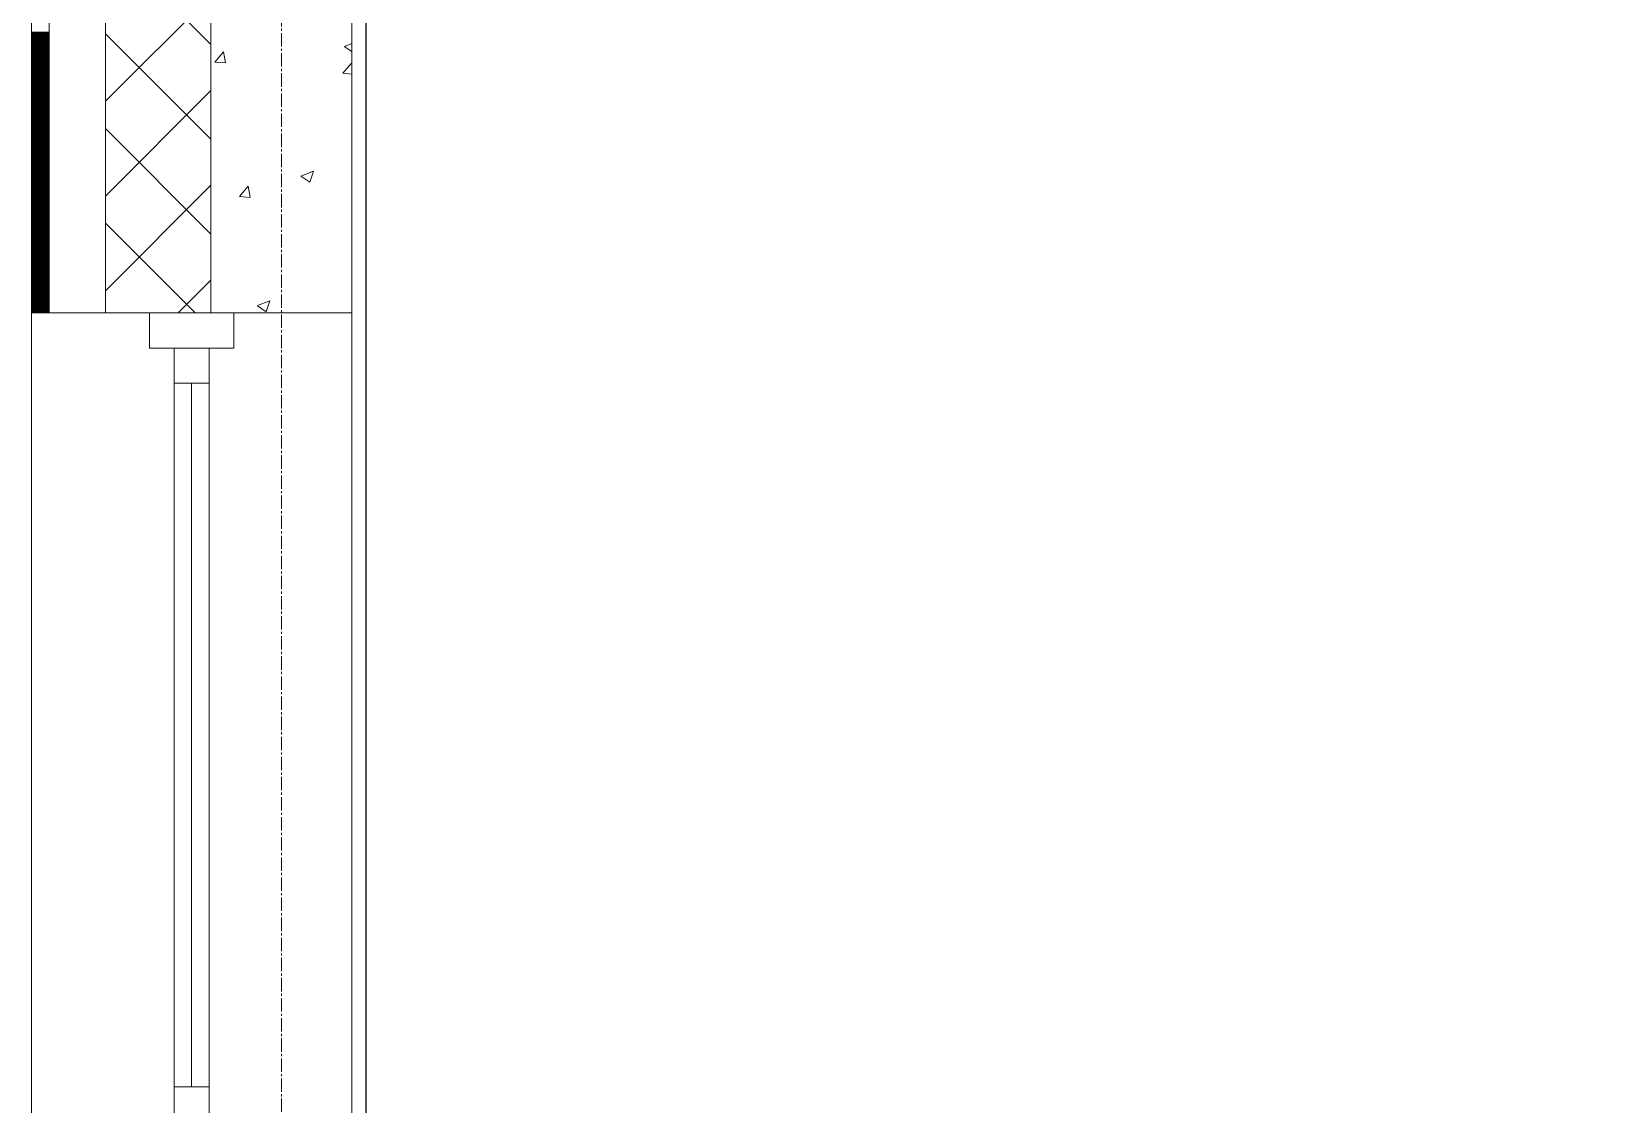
# Model space of a CAD drawing. Header units: millimetres. Extents: x -231292 to 573618, y -153144 to 564035.
# Drawn here: x 8528 to 10772, y -109870 to -108345 of the extents above; entities that cross this region are included whole.
import ezdxf

# ---------------------------------------------------------------- set-up
doc = ezdxf.new("R2010")
doc.units = ezdxf.units.MM
doc.linetypes.add('CENTER2', pattern=[28.575, 19.05, -3.175, 3.175, -3.175])
doc.layers.get('0').update_dxf_attribs({"color": 250})
for name, color, linetype, lineweight in [('A-Wall_Материал_Газоблок_Контур', 250, 'Continuous', 0), ('АР_Окна', 250, 'Continuous', 5), ('АР_Стены ПЕНОблок', 250, 'Continuous', 20), ('АР_Тонкая', 250, 'Continuous', 5), ('АР_Утеплитель', 250, 'Continuous', 0), ('АР_Штриховка', 250, 'Continuous', 0), ('РД_Оси_100', 250, 'Continuous', 0)]:
    doc.layers.add(name, color=color, linetype=linetype, lineweight=lineweight)

# ---------------------------------------------------------------- blocks, each defined once
blk = doc.blocks.new('оси_рен')
at = {"layer": 'РД_Оси_100', "color": 251, "linetype": 'CENTER2', "true_color": 0x636466}
blk.add_line((1195652.916, 135558.25), (1195652.916, 223268.25), dxfattribs=at)

msp = doc.modelspace()

# ---------------------------------------------------------------- linework, layer by layer
msp.add_lwpolyline([(16573.458, -98570.283), (9003.458, -98570.283), (9003.458, -135535.288), (16573.458, -135535.288)], close=True)
at = {"layer": 'A-Wall_Материал_Газоблок_Контур', "color": 18, "linetype": 'Continuous', "lineweight": 0, "true_color": 0x000000}
for p, q in [((8528.458, -108745.283), (8528.458, -109945.283)), ((8983.458, -109945.283), (8983.458, -108745.283))]:
    msp.add_line(p, q, dxfattribs=at)
at = {"layer": 'АР_Окна', "color": 18, "linetype": 'Continuous', "lineweight": 5, "true_color": 0x000000}
for p, q in [((8528.458, -108745.283), (8528.458, -109945.283)), ((8983.458, -108745.283), (8983.458, -109945.283)), ((8730.958, -108845.283), (8780.958, -108845.283)), ((8755.958, -108845.283), (8755.958, -109845.283)), ((8730.958, -109845.283), (8780.958, -109845.283))]:
    msp.add_line(p, q, dxfattribs=at)
for points in [[(8815.958, -108795.283), (8815.958, -108745.283), (8695.958, -108745.283), (8695.958, -108795.283)], [(8730.958, -108795.283), (8780.958, -108795.283), (8780.958, -109895.283), (8730.958, -109895.283)]]:
    msp.add_lwpolyline(points, close=True, dxfattribs=at)
at = {"layer": 'АР_Стены ПЕНОблок', "color": 18, "linetype": 'Continuous', "lineweight": 20, "true_color": 0x000000}
for p, q in [((8783.458, -106945.283), (8783.458, -108745.283)), ((8983.458, -108745.283), (8983.458, -106945.283)), ((8783.458, -108745.283), (8983.458, -108745.283))]:
    msp.add_line(p, q, dxfattribs=at)
at = {"layer": 'АР_Тонкая', "color": 18, "linetype": 'Continuous', "lineweight": 5, "true_color": 0x000000}
for p, q in [((8528.458, -106945.283), (8528.458, -108745.283)), ((8553.458, -106945.283), (8553.458, -108745.283)), ((8553.458, -108745.283), (8553.458, -106945.283)), ((8633.458, -108745.283), (8633.458, -106945.283)), ((8528.458, -108745.283), (8553.458, -108745.283)), ((8553.458, -108745.283), (8633.458, -108745.283))]:
    msp.add_line(p, q, dxfattribs=at)
at = {"layer": 'АР_Утеплитель', "color": 18, "linetype": 'Continuous', "lineweight": 0, "true_color": 0x000000}
for p, q in [((8633.458, -106945.283), (8633.458, -108745.283)), ((8783.458, -108745.283), (8783.458, -106945.283)), ((8633.458, -108745.283), (8783.458, -108745.283))]:
    msp.add_line(p, q, dxfattribs=at)
at = {"layer": 'АР_Штриховка', "color": 18, "linetype": 'Continuous', "lineweight": 0, "true_color": 0x000000}
for p, q in [((8783.458, -108363.746), (8633.458, -108213.746)), ((8633.458, -108444.338), (8783.458, -108294.338)), ((8528.458, -108346.283), (8553.458, -108346.283)), ((8528.458, -108347.283), (8553.458, -108347.283)), ((8528.458, -108348.283), (8553.458, -108348.283)), ((8528.458, -108349.283), (8553.458, -108349.283)), ((8528.458, -108350.283), (8553.458, -108350.283)), ((8528.458, -108351.283), (8553.458, -108351.283)), ((8528.458, -108352.283), (8553.458, -108352.283)), ((8528.458, -108353.283), (8553.458, -108353.283)), ((8528.458, -108354.283), (8553.458, -108354.283)), ((8528.458, -108355.283), (8553.458, -108355.283)), ((8528.458, -108356.283), (8553.458, -108356.283)), ((8528.458, -108357.283), (8553.458, -108357.283)), ((8528.458, -108358.283), (8553.458, -108358.283)), ((8783.458, -108498.45), (8633.458, -108348.45)), ((8528.458, -108359.283), (8553.458, -108359.283)), ((8528.458, -108360.283), (8553.458, -108360.283)), ((8528.458, -108361.283), (8553.458, -108361.283)), ((8528.458, -108362.283), (8553.458, -108362.283)), ((8528.458, -108363.283), (8553.458, -108363.283)), ((8528.458, -108364.283), (8553.458, -108364.283)), ((8528.458, -108365.283), (8553.458, -108365.283)), ((8528.458, -108366.283), (8553.458, -108366.283)), ((8528.458, -108367.283), (8553.458, -108367.283)), ((8528.458, -108368.283), (8553.458, -108368.283)), ((8528.458, -108369.283), (8553.458, -108369.283)), ((8528.458, -108370.283), (8553.458, -108370.283)), ((8528.458, -108371.283), (8553.458, -108371.283)), ((8528.458, -108372.283), (8553.458, -108372.283)), ((8528.458, -108373.283), (8553.458, -108373.283)), ((8528.458, -108374.283), (8553.458, -108374.283)), ((8528.458, -108375.283), (8553.458, -108375.283)), ((8528.458, -108376.283), (8553.458, -108376.283)), ((8528.458, -108377.283), (8553.458, -108377.283)), ((8528.458, -108378.283), (8553.458, -108378.283)), ((8528.458, -108379.283), (8553.458, -108379.283)), ((8528.458, -108380.283), (8553.458, -108380.283)), ((8528.458, -108381.283), (8553.458, -108381.283)), ((8788.753, -108388.618), (8800.998, -108374.025)), ((8804.064, -108389.923), (8801.127, -108374.001)), ((8972.947, -108366.535), (8983.458, -108373.625)), ((8972.963, -108366.5), (8983.458, -108362.471)), ((8528.458, -108382.283), (8553.458, -108382.283)), ((8528.458, -108383.283), (8553.458, -108383.283)), ((8528.458, -108384.283), (8553.458, -108384.283)), ((8528.458, -108385.283), (8553.458, -108385.283)), ((8528.458, -108386.283), (8553.458, -108386.283)), ((8528.458, -108387.283), (8553.458, -108387.283)), ((8528.458, -108388.283), (8553.458, -108388.283)), ((8528.458, -108389.283), (8553.458, -108389.283)), ((8528.458, -108390.283), (8553.458, -108390.283)), ((8528.458, -108391.283), (8553.458, -108391.283)), ((8528.458, -108392.283), (8553.458, -108392.283)), ((8528.458, -108393.283), (8553.458, -108393.283)), ((8528.458, -108394.283), (8553.458, -108394.283)), ((8528.458, -108395.283), (8553.458, -108395.283)), ((8528.458, -108396.283), (8553.458, -108396.283)), ((8528.458, -108397.283), (8553.458, -108397.283)), ((8528.458, -108398.283), (8553.458, -108398.283)), ((8528.458, -108399.283), (8553.458, -108399.283)), ((8528.458, -108400.283), (8553.458, -108400.283)), ((8528.458, -108401.283), (8553.458, -108401.283)), ((8528.458, -108402.283), (8553.458, -108402.283)), ((8528.458, -108403.283), (8553.458, -108403.283)), ((8788.753, -108388.618), (8803.935, -108389.947)), ((8970.938, -108404.557), (8983.183, -108389.964)), ((8983.458, -108390.738), (8983.311, -108389.941)), ((8528.458, -108404.283), (8553.458, -108404.283)), ((8528.458, -108405.283), (8553.458, -108405.283)), ((8528.458, -108406.283), (8553.458, -108406.283)), ((8528.458, -108407.283), (8553.458, -108407.283)), ((8528.458, -108408.283), (8553.458, -108408.283)), ((8528.458, -108409.283), (8553.458, -108409.283)), ((8528.458, -108410.283), (8553.458, -108410.283)), ((8528.458, -108411.283), (8553.458, -108411.283)), ((8528.458, -108412.283), (8553.458, -108412.283)), ((8528.458, -108413.283), (8553.458, -108413.283)), ((8528.458, -108414.283), (8553.458, -108414.283)), ((8528.458, -108415.283), (8553.458, -108415.283)), ((8528.458, -108416.283), (8553.458, -108416.283)), ((8528.458, -108417.283), (8553.458, -108417.283)), ((8528.458, -108418.283), (8553.458, -108418.283)), ((8528.458, -108419.283), (8553.458, -108419.283)), ((8528.458, -108420.283), (8553.458, -108420.283)), ((8528.458, -108421.283), (8553.458, -108421.283)), ((8528.458, -108422.283), (8553.458, -108422.283)), ((8528.458, -108423.283), (8553.458, -108423.283)), ((8528.458, -108424.283), (8553.458, -108424.283)), ((8528.458, -108425.283), (8553.458, -108425.283)), ((8970.938, -108404.557), (8983.458, -108405.653)), ((8528.458, -108426.283), (8553.458, -108426.283)), ((8528.458, -108427.283), (8553.458, -108427.283)), ((8528.458, -108428.283), (8553.458, -108428.283)), ((8528.458, -108429.283), (8553.458, -108429.283)), ((8528.458, -108430.283), (8553.458, -108430.283)), ((8528.458, -108431.283), (8553.458, -108431.283)), ((8528.458, -108432.283), (8553.458, -108432.283)), ((8528.458, -108433.283), (8553.458, -108433.283)), ((8528.458, -108434.283), (8553.458, -108434.283)), ((8528.458, -108435.283), (8553.458, -108435.283)), ((8528.458, -108436.283), (8553.458, -108436.283)), ((8528.458, -108437.283), (8553.458, -108437.283)), ((8528.458, -108438.283), (8553.458, -108438.283)), ((8528.458, -108439.283), (8553.458, -108439.283)), ((8528.458, -108440.283), (8553.458, -108440.283)), ((8528.458, -108441.283), (8553.458, -108441.283)), ((8528.458, -108442.283), (8553.458, -108442.283)), ((8528.458, -108443.283), (8553.458, -108443.283)), ((8528.458, -108444.283), (8553.458, -108444.283)), ((8528.458, -108445.283), (8553.458, -108445.283)), ((8528.458, -108446.283), (8553.458, -108446.283)), ((8528.458, -108447.283), (8553.458, -108447.283)), ((8528.458, -108448.283), (8553.458, -108448.283)), ((8633.458, -108579.042), (8783.458, -108429.042)), ((8528.458, -108449.283), (8553.458, -108449.283)), ((8528.458, -108450.283), (8553.458, -108450.283)), ((8528.458, -108451.283), (8553.458, -108451.283)), ((8528.458, -108452.283), (8553.458, -108452.283)), ((8528.458, -108453.283), (8553.458, -108453.283)), ((8528.458, -108454.283), (8553.458, -108454.283)), ((8528.458, -108455.283), (8553.458, -108455.283)), ((8528.458, -108456.283), (8553.458, -108456.283)), ((8528.458, -108457.283), (8553.458, -108457.283)), ((8528.458, -108458.283), (8553.458, -108458.283)), ((8528.458, -108459.283), (8553.458, -108459.283)), ((8528.458, -108460.283), (8553.458, -108460.283)), ((8528.458, -108461.283), (8553.458, -108461.283)), ((8528.458, -108462.283), (8553.458, -108462.283)), ((8528.458, -108463.283), (8553.458, -108463.283)), ((8528.458, -108464.283), (8553.458, -108464.283)), ((8528.458, -108465.283), (8553.458, -108465.283)), ((8528.458, -108466.283), (8553.458, -108466.283)), ((8528.458, -108467.283), (8553.458, -108467.283)), ((8528.458, -108468.283), (8553.458, -108468.283)), ((8528.458, -108469.283), (8553.458, -108469.283)), ((8528.458, -108470.283), (8553.458, -108470.283)), ((8528.458, -108471.283), (8553.458, -108471.283)), ((8528.458, -108472.283), (8553.458, -108472.283)), ((8528.458, -108473.283), (8553.458, -108473.283)), ((8528.458, -108474.283), (8553.458, -108474.283)), ((8528.458, -108475.283), (8553.458, -108475.283)), ((8528.458, -108476.283), (8553.458, -108476.283)), ((8528.458, -108477.283), (8553.458, -108477.283)), ((8528.458, -108478.283), (8553.458, -108478.283)), ((8528.458, -108479.283), (8553.458, -108479.283)), ((8528.458, -108480.283), (8553.458, -108480.283)), ((8528.458, -108481.283), (8553.458, -108481.283)), ((8528.458, -108482.283), (8553.458, -108482.283)), ((8528.458, -108483.283), (8553.458, -108483.283)), ((8528.458, -108484.283), (8553.458, -108484.283)), ((8528.458, -108485.283), (8553.458, -108485.283)), ((8528.458, -108486.283), (8553.458, -108486.283)), ((8528.458, -108487.283), (8553.458, -108487.283)), ((8528.458, -108488.283), (8553.458, -108488.283)), ((8528.458, -108489.283), (8553.458, -108489.283)), ((8528.458, -108490.283), (8553.458, -108490.283)), ((8528.458, -108491.283), (8553.458, -108491.283)), ((8528.458, -108492.283), (8553.458, -108492.283)), ((8528.458, -108493.283), (8553.458, -108493.283)), ((8783.458, -108633.154), (8633.458, -108483.154)), ((8528.458, -108494.283), (8553.458, -108494.283)), ((8528.458, -108495.283), (8553.458, -108495.283)), ((8528.458, -108496.283), (8553.458, -108496.283)), ((8528.458, -108497.283), (8553.458, -108497.283)), ((8528.458, -108498.283), (8553.458, -108498.283)), ((8528.458, -108499.283), (8553.458, -108499.283)), ((8528.458, -108500.283), (8553.458, -108500.283)), ((8528.458, -108501.283), (8553.458, -108501.283)), ((8528.458, -108502.283), (8553.458, -108502.283)), ((8528.458, -108503.283), (8553.458, -108503.283)), ((8528.458, -108504.283), (8553.458, -108504.283)), ((8528.458, -108505.283), (8553.458, -108505.283)), ((8528.458, -108506.283), (8553.458, -108506.283)), ((8528.458, -108507.283), (8553.458, -108507.283)), ((8528.458, -108508.283), (8553.458, -108508.283)), ((8528.458, -108509.283), (8553.458, -108509.283)), ((8528.458, -108510.283), (8553.458, -108510.283)), ((8528.458, -108511.283), (8553.458, -108511.283)), ((8528.458, -108512.283), (8553.458, -108512.283)), ((8528.458, -108513.283), (8553.458, -108513.283)), ((8528.458, -108514.283), (8553.458, -108514.283)), ((8528.458, -108515.283), (8553.458, -108515.283)), ((8528.458, -108516.283), (8553.458, -108516.283)), ((8528.458, -108517.283), (8553.458, -108517.283)), ((8528.458, -108518.283), (8553.458, -108518.283)), ((8528.458, -108519.283), (8553.458, -108519.283)), ((8528.458, -108520.283), (8553.458, -108520.283)), ((8528.458, -108521.283), (8553.458, -108521.283)), ((8528.458, -108522.283), (8553.458, -108522.283)), ((8528.458, -108523.283), (8553.458, -108523.283)), ((8528.458, -108524.283), (8553.458, -108524.283)), ((8528.458, -108525.283), (8553.458, -108525.283)), ((8528.458, -108526.283), (8553.458, -108526.283)), ((8528.458, -108527.283), (8553.458, -108527.283)), ((8528.458, -108528.283), (8553.458, -108528.283)), ((8528.458, -108529.283), (8553.458, -108529.283)), ((8528.458, -108530.283), (8553.458, -108530.283)), ((8528.458, -108531.283), (8553.458, -108531.283)), ((8528.458, -108532.283), (8553.458, -108532.283)), ((8528.458, -108533.283), (8553.458, -108533.283)), ((8528.458, -108534.283), (8553.458, -108534.283)), ((8528.458, -108535.283), (8553.458, -108535.283)), ((8528.458, -108536.283), (8553.458, -108536.283)), ((8528.458, -108537.283), (8553.458, -108537.283)), ((8528.458, -108538.283), (8553.458, -108538.283)), ((8528.458, -108539.283), (8553.458, -108539.283)), ((8528.458, -108540.283), (8553.458, -108540.283)), ((8528.458, -108541.283), (8553.458, -108541.283)), ((8528.458, -108542.283), (8553.458, -108542.283)), ((8528.458, -108543.283), (8553.458, -108543.283)), ((8528.458, -108544.283), (8553.458, -108544.283)), ((8528.458, -108545.283), (8553.458, -108545.283)), ((8528.458, -108546.283), (8553.458, -108546.283)), ((8528.458, -108547.283), (8553.458, -108547.283)), ((8528.458, -108548.283), (8553.458, -108548.283)), ((8528.458, -108549.283), (8553.458, -108549.283)), ((8528.458, -108550.283), (8553.458, -108550.283)), ((8528.458, -108551.283), (8553.458, -108551.283)), ((8528.458, -108552.283), (8553.458, -108552.283)), ((8528.458, -108553.283), (8553.458, -108553.283)), ((8528.458, -108554.283), (8553.458, -108554.283)), ((8528.458, -108555.283), (8553.458, -108555.283)), ((8528.458, -108556.283), (8553.458, -108556.283)), ((8528.458, -108557.283), (8553.458, -108557.283)), ((8528.458, -108558.283), (8553.458, -108558.283)), ((8528.458, -108559.283), (8553.458, -108559.283)), ((8528.458, -108560.283), (8553.458, -108560.283)), ((8911.145, -108550.723), (8923.779, -108559.245)), ((8911.161, -108550.688), (8928.945, -108543.861)), ((8923.784, -108559.247), (8928.934, -108543.897)), ((8528.458, -108561.283), (8553.458, -108561.283)), ((8528.458, -108562.283), (8553.458, -108562.283)), ((8528.458, -108563.283), (8553.458, -108563.283)), ((8528.458, -108564.283), (8553.458, -108564.283)), ((8528.458, -108565.283), (8553.458, -108565.283)), ((8528.458, -108566.283), (8553.458, -108566.283)), ((8528.458, -108567.283), (8553.458, -108567.283)), ((8528.458, -108568.283), (8553.458, -108568.283)), ((8528.458, -108569.283), (8553.458, -108569.283)), ((8528.458, -108570.283), (8553.458, -108570.283)), ((8528.458, -108571.283), (8553.458, -108571.283)), ((8528.458, -108572.283), (8553.458, -108572.283)), ((8528.458, -108573.283), (8553.458, -108573.283)), ((8528.458, -108574.283), (8553.458, -108574.283)), ((8528.458, -108575.283), (8553.458, -108575.283)), ((8528.458, -108576.283), (8553.458, -108576.283)), ((8528.458, -108577.283), (8553.458, -108577.283)), ((8528.458, -108578.283), (8553.458, -108578.283)), ((8528.458, -108579.283), (8553.458, -108579.283)), ((8528.458, -108580.283), (8553.458, -108580.283)), ((8528.458, -108581.283), (8553.458, -108581.283)), ((8528.458, -108582.283), (8553.458, -108582.283)), ((8528.458, -108583.283), (8553.458, -108583.283)), ((8633.458, -108713.746), (8783.458, -108563.746)), ((8823.996, -108579.675), (8836.241, -108565.082)), ((8823.996, -108579.675), (8839.178, -108581.003)), ((8839.307, -108580.98), (8836.37, -108565.058)), ((8528.458, -108584.283), (8553.458, -108584.283)), ((8528.458, -108585.283), (8553.458, -108585.283)), ((8528.458, -108586.283), (8553.458, -108586.283)), ((8528.458, -108587.283), (8553.458, -108587.283)), ((8528.458, -108588.283), (8553.458, -108588.283)), ((8528.458, -108589.283), (8553.458, -108589.283)), ((8528.458, -108590.283), (8553.458, -108590.283)), ((8528.458, -108591.283), (8553.458, -108591.283)), ((8528.458, -108592.283), (8553.458, -108592.283)), ((8528.458, -108593.283), (8553.458, -108593.283)), ((8528.458, -108594.283), (8553.458, -108594.283)), ((8528.458, -108595.283), (8553.458, -108595.283)), ((8528.458, -108596.283), (8553.458, -108596.283)), ((8528.458, -108597.283), (8553.458, -108597.283)), ((8528.458, -108598.283), (8553.458, -108598.283)), ((8528.458, -108599.283), (8553.458, -108599.283)), ((8528.458, -108600.283), (8553.458, -108600.283)), ((8528.458, -108601.283), (8553.458, -108601.283)), ((8528.458, -108602.283), (8553.458, -108602.283)), ((8528.458, -108603.283), (8553.458, -108603.283)), ((8528.458, -108604.283), (8553.458, -108604.283)), ((8528.458, -108605.283), (8553.458, -108605.283)), ((8528.458, -108606.283), (8553.458, -108606.283)), ((8528.458, -108607.283), (8553.458, -108607.283)), ((8528.458, -108608.283), (8553.458, -108608.283)), ((8528.458, -108609.283), (8553.458, -108609.283)), ((8528.458, -108610.283), (8553.458, -108610.283)), ((8528.458, -108611.283), (8553.458, -108611.283)), ((8528.458, -108612.283), (8553.458, -108612.283)), ((8528.458, -108613.283), (8553.458, -108613.283)), ((8528.458, -108614.283), (8553.458, -108614.283)), ((8528.458, -108615.283), (8553.458, -108615.283)), ((8528.458, -108616.283), (8553.458, -108616.283)), ((8528.458, -108617.283), (8553.458, -108617.283)), ((8528.458, -108618.283), (8553.458, -108618.283)), ((8528.458, -108619.283), (8553.458, -108619.283)), ((8528.458, -108620.283), (8553.458, -108620.283)), ((8528.458, -108621.283), (8553.458, -108621.283)), ((8528.458, -108622.283), (8553.458, -108622.283)), ((8528.458, -108623.283), (8553.458, -108623.283)), ((8528.458, -108624.283), (8553.458, -108624.283)), ((8528.458, -108625.283), (8553.458, -108625.283)), ((8528.458, -108626.283), (8553.458, -108626.283)), ((8528.458, -108627.283), (8553.458, -108627.283)), ((8760.883, -108745.283), (8633.458, -108617.858)), ((8528.458, -108628.283), (8553.458, -108628.283)), ((8528.458, -108629.283), (8553.458, -108629.283)), ((8528.458, -108630.283), (8553.458, -108630.283)), ((8528.458, -108631.283), (8553.458, -108631.283)), ((8528.458, -108632.283), (8553.458, -108632.283)), ((8528.458, -108633.283), (8553.458, -108633.283)), ((8528.458, -108634.283), (8553.458, -108634.283)), ((8528.458, -108635.283), (8553.458, -108635.283)), ((8528.458, -108636.283), (8553.458, -108636.283)), ((8528.458, -108637.283), (8553.458, -108637.283)), ((8528.458, -108638.283), (8553.458, -108638.283)), ((8528.458, -108639.283), (8553.458, -108639.283)), ((8528.458, -108640.283), (8553.458, -108640.283)), ((8528.458, -108641.283), (8553.458, -108641.283)), ((8528.458, -108642.283), (8553.458, -108642.283)), ((8528.458, -108643.283), (8553.458, -108643.283)), ((8528.458, -108644.283), (8553.458, -108644.283)), ((8528.458, -108645.283), (8553.458, -108645.283)), ((8528.458, -108646.283), (8553.458, -108646.283)), ((8528.458, -108647.283), (8553.458, -108647.283)), ((8528.458, -108648.283), (8553.458, -108648.283)), ((8528.458, -108649.283), (8553.458, -108649.283)), ((8528.458, -108650.283), (8553.458, -108650.283)), ((8528.458, -108651.283), (8553.458, -108651.283)), ((8528.458, -108652.283), (8553.458, -108652.283)), ((8528.458, -108653.283), (8553.458, -108653.283)), ((8528.458, -108654.283), (8553.458, -108654.283)), ((8528.458, -108655.283), (8553.458, -108655.283)), ((8528.458, -108656.283), (8553.458, -108656.283)), ((8528.458, -108657.283), (8553.458, -108657.283)), ((8528.458, -108658.283), (8553.458, -108658.283)), ((8528.458, -108659.283), (8553.458, -108659.283)), ((8528.458, -108660.283), (8553.458, -108660.283)), ((8528.458, -108661.283), (8553.458, -108661.283)), ((8528.458, -108662.283), (8553.458, -108662.283)), ((8528.458, -108663.283), (8553.458, -108663.283)), ((8528.458, -108664.283), (8553.458, -108664.283)), ((8528.458, -108665.283), (8553.458, -108665.283)), ((8528.458, -108666.283), (8553.458, -108666.283)), ((8528.458, -108667.283), (8553.458, -108667.283)), ((8528.458, -108668.283), (8553.458, -108668.283)), ((8528.458, -108669.283), (8553.458, -108669.283)), ((8528.458, -108670.283), (8553.458, -108670.283)), ((8528.458, -108671.283), (8553.458, -108671.283)), ((8528.458, -108672.283), (8553.458, -108672.283)), ((8528.458, -108673.283), (8553.458, -108673.283)), ((8528.458, -108674.283), (8553.458, -108674.283)), ((8528.458, -108675.283), (8553.458, -108675.283)), ((8528.458, -108676.283), (8553.458, -108676.283)), ((8528.458, -108677.283), (8553.458, -108677.283)), ((8528.458, -108678.283), (8553.458, -108678.283)), ((8528.458, -108679.283), (8553.458, -108679.283)), ((8528.458, -108680.283), (8553.458, -108680.283)), ((8528.458, -108681.283), (8553.458, -108681.283)), ((8528.458, -108682.283), (8553.458, -108682.283)), ((8528.458, -108683.283), (8553.458, -108683.283)), ((8528.458, -108684.283), (8553.458, -108684.283)), ((8528.458, -108685.283), (8553.458, -108685.283)), ((8528.458, -108686.283), (8553.458, -108686.283)), ((8528.458, -108687.283), (8553.458, -108687.283)), ((8528.458, -108688.283), (8553.458, -108688.283)), ((8528.458, -108689.283), (8553.458, -108689.283)), ((8528.458, -108690.283), (8553.458, -108690.283)), ((8528.458, -108691.283), (8553.458, -108691.283)), ((8528.458, -108692.283), (8553.458, -108692.283)), ((8528.458, -108693.283), (8553.458, -108693.283)), ((8528.458, -108694.283), (8553.458, -108694.283)), ((8528.458, -108695.283), (8553.458, -108695.283)), ((8528.458, -108696.283), (8553.458, -108696.283)), ((8528.458, -108697.283), (8553.458, -108697.283)), ((8528.458, -108698.283), (8553.458, -108698.283)), ((8528.458, -108699.283), (8553.458, -108699.283)), ((8528.458, -108700.283), (8553.458, -108700.283)), ((8528.458, -108701.283), (8553.458, -108701.283)), ((8528.458, -108702.283), (8553.458, -108702.283)), ((8528.458, -108703.283), (8553.458, -108703.283)), ((8528.458, -108704.283), (8553.458, -108704.283)), ((8528.458, -108705.283), (8553.458, -108705.283)), ((8528.458, -108706.283), (8553.458, -108706.283)), ((8528.458, -108707.283), (8553.458, -108707.283)), ((8528.458, -108708.283), (8553.458, -108708.283)), ((8528.458, -108709.283), (8553.458, -108709.283)), ((8528.458, -108710.283), (8553.458, -108710.283)), ((8528.458, -108711.283), (8553.458, -108711.283)), ((8528.458, -108712.283), (8553.458, -108712.283)), ((8528.458, -108713.283), (8553.458, -108713.283)), ((8528.458, -108714.283), (8553.458, -108714.283)), ((8528.458, -108715.283), (8553.458, -108715.283)), ((8528.458, -108716.283), (8553.458, -108716.283)), ((8528.458, -108717.283), (8553.458, -108717.283)), ((8736.625, -108745.283), (8783.458, -108698.45)), ((8528.458, -108718.283), (8553.458, -108718.283)), ((8528.458, -108719.283), (8553.458, -108719.283)), ((8528.458, -108720.283), (8553.458, -108720.283)), ((8528.458, -108721.283), (8553.458, -108721.283)), ((8528.458, -108722.283), (8553.458, -108722.283)), ((8528.458, -108723.283), (8553.458, -108723.283)), ((8528.458, -108724.283), (8553.458, -108724.283)), ((8528.458, -108725.283), (8553.458, -108725.283)), ((8528.458, -108726.283), (8553.458, -108726.283)), ((8528.458, -108727.283), (8553.458, -108727.283)), ((8528.458, -108728.283), (8553.458, -108728.283)), ((8528.458, -108729.283), (8553.458, -108729.283)), ((8528.458, -108730.283), (8553.458, -108730.283)), ((8528.458, -108731.283), (8553.458, -108731.283)), ((8528.458, -108732.283), (8553.458, -108732.283)), ((8528.458, -108733.283), (8553.458, -108733.283)), ((8528.458, -108734.283), (8553.458, -108734.283)), ((8528.458, -108735.283), (8553.458, -108735.283)), ((8528.458, -108736.283), (8553.458, -108736.283)), ((8528.458, -108737.283), (8553.458, -108737.283)), ((8528.458, -108738.283), (8553.458, -108738.283)), ((8528.458, -108739.283), (8553.458, -108739.283)), ((8528.458, -108740.283), (8553.458, -108740.283)), ((8849.343, -108734.911), (8861.977, -108743.433)), ((8849.358, -108734.876), (8867.143, -108728.049)), ((8861.982, -108743.434), (8867.132, -108728.085)), ((8528.458, -108741.283), (8553.458, -108741.283)), ((8528.458, -108742.283), (8553.458, -108742.283)), ((8528.458, -108743.283), (8553.458, -108743.283)), ((8528.458, -108744.283), (8553.458, -108744.283)), ((8528.458, -108745.283), (8553.458, -108745.283))]:
    msp.add_line(p, q, dxfattribs=at)

# ---------------------------------------------------------------- block references
at = {"rotation": 359.999868838025}
msp.add_blockref('оси_рен', (-1186769.82, -284755.728), dxfattribs=at)

doc.saveas('drawing.dxf')
